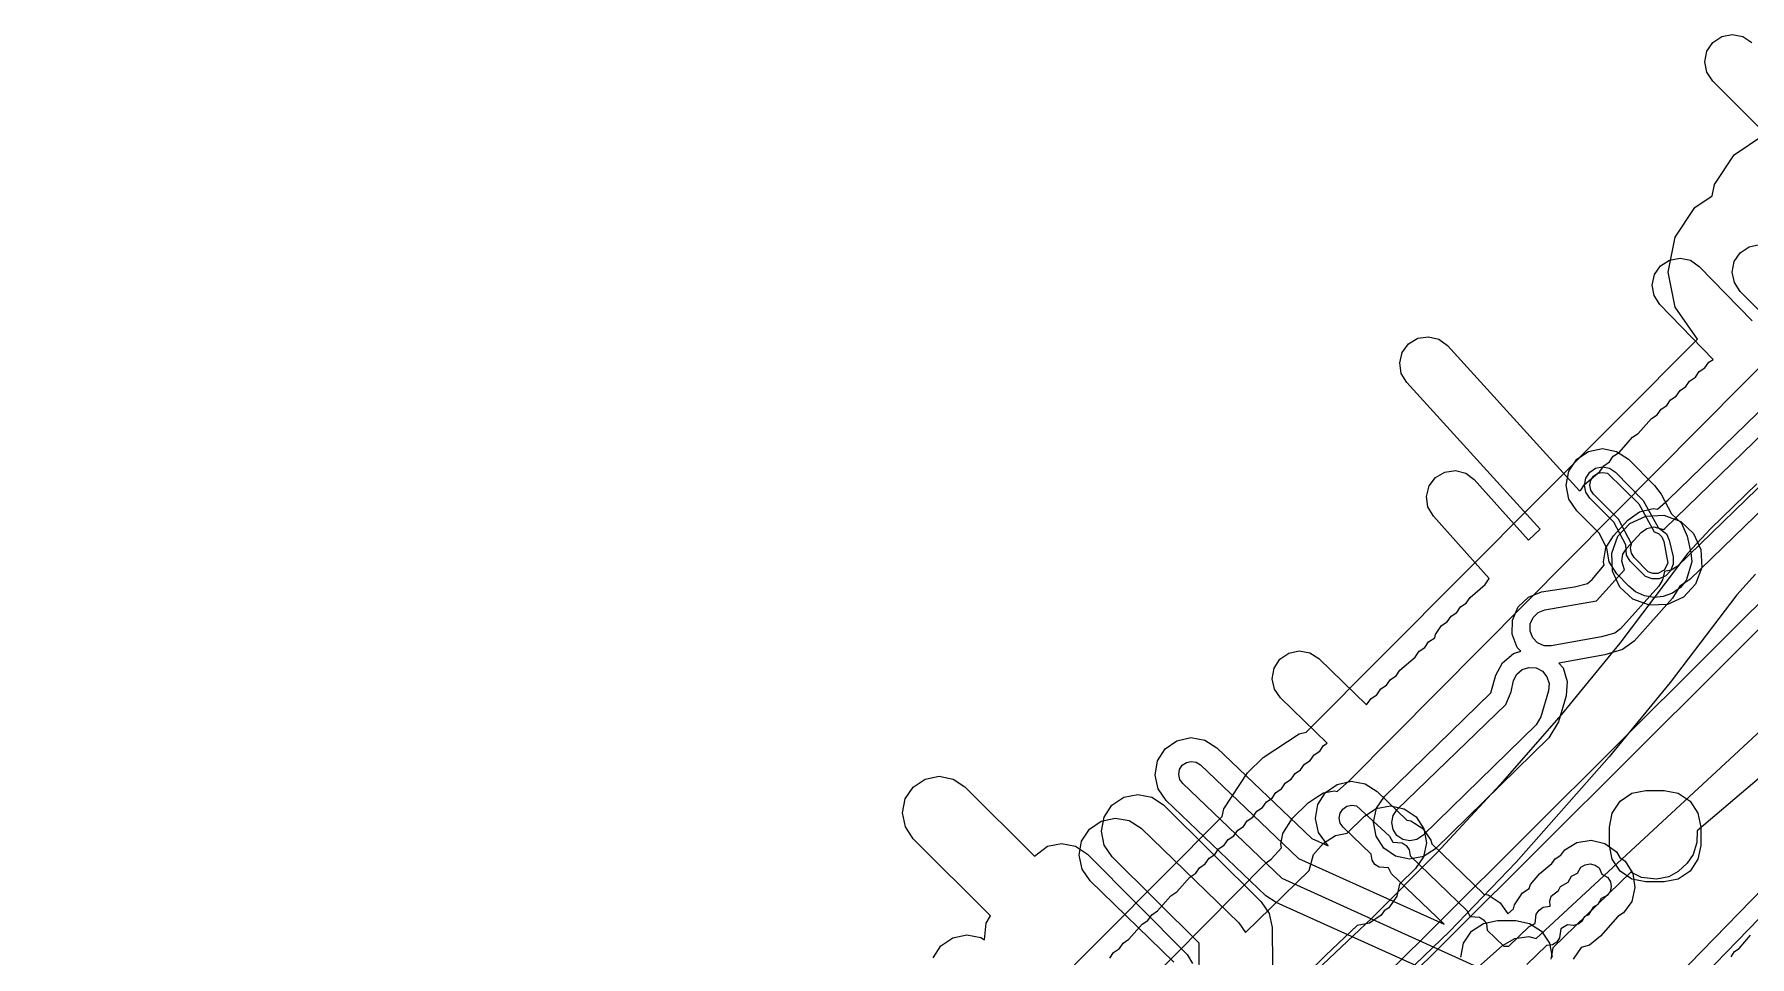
# Model space of a CAD drawing. Header units: metres. Extents: x -2677 to -840, y 169 to 1487.
# Drawn here: x -2002.1 to -1908.2, y 1175.4 to 1225.8 of the extents above; entities that cross this region are included whole.
import ezdxf

# ---------------------------------------------------------------- set-up
doc = ezdxf.new("R2010")
doc.units = ezdxf.units.M
doc.layers.add('AI_GREENING_EXCLUSIONS', color=1, linetype='Continuous')

msp = doc.modelspace()

# ---------------------------------------------------------------- linework, layer by layer
at = {"layer": 'AI_GREENING_EXCLUSIONS'}
for points in [[(-1902.573, 1215.604), (-1910.202, 1223.237), (-1910.527, 1223.724), (-1910.641, 1224.298), (-1910.527, 1224.872), (-1910.201, 1225.358), (-1909.715, 1225.683), (-1909.141, 1225.797), (-1908.567, 1225.683), (-1908.08, 1225.358)], [(-1946.766, 1173.283), (-1937.048, 1183.038), (-1936.966, 1183.443), (-1935.668, 1185.414), (-1934.82, 1186.257), (-1932.841, 1187.557), (-1932.458, 1187.632), (-1911.053, 1209.136), (-1912.26, 1210.876), (-1912.644, 1212.789), (-1912.268, 1214.703), (-1911.187, 1216.327), (-1910.238, 1216.963), (-1910.115, 1217.59), (-1909.034, 1219.214), (-1907.414, 1220.301)], [(-1946.398, 1168.625), (-1934.647, 1180.49), (-1934.375, 1180.69), (-1933.813, 1181.317), (-1933.852, 1181.52), (-1933.737, 1182.094), (-1933.2, 1182.932), (-1932.353, 1183.775), (-1931.865, 1184.099), (-1931.511, 1184.32), (-1930.936, 1184.432), (-1930.757, 1184.396), (-1930.091, 1184.994), (-1906.103, 1209.146), (-1908.703, 1211.736), (-1909.029, 1212.222), (-1909.144, 1212.795), (-1909.031, 1213.37), (-1908.707, 1213.857), (-1908.221, 1214.183), (-1907.647, 1214.298)], [(-1943.206, 1175.292), (-1942.997, 1175.598), (-1942.682, 1175.805), (-1942.474, 1176.112), (-1942.16, 1176.319), (-1941.429, 1177.143), (-1941.121, 1177.346), (-1940.907, 1177.661), (-1940.592, 1177.868), (-1939.86, 1178.694), (-1939.54, 1178.905), (-1938.819, 1179.718), (-1938.504, 1179.925), (-1938.296, 1180.231), (-1937.985, 1180.436), (-1937.775, 1180.744), (-1937.461, 1180.951), (-1937.253, 1181.257), (-1936.938, 1181.464), (-1936.73, 1181.771), (-1936.415, 1181.978), (-1936.207, 1182.285), (-1935.892, 1182.492), (-1935.684, 1182.798), (-1935.376, 1183.001), (-1935.162, 1183.315), (-1934.854, 1183.518), (-1934.639, 1183.834), (-1934.325, 1184.041), (-1934.116, 1184.348), (-1933.808, 1184.551), (-1933.593, 1184.867), (-1933.273, 1185.077), (-1933.07, 1185.376), (-1932.764, 1185.577), (-1932.551, 1185.89), (-1932.237, 1186.097), (-1932.028, 1186.404), (-1931.718, 1186.608), (-1931.508, 1186.917), (-1931.314, 1187.044), (-1933.86, 1189.511), (-1934.193, 1189.992), (-1934.316, 1190.564), (-1934.211, 1191.14), (-1933.893, 1191.632), (-1933.412, 1191.964), (-1932.84, 1192.088), (-1932.264, 1191.983), (-1931.772, 1191.665), (-1929.163, 1189.137), (-1928.895, 1189.488), (-1928.586, 1189.691), (-1928.372, 1190.007), (-1928.057, 1190.213), (-1927.849, 1190.521), (-1927.54, 1190.723), (-1927.326, 1191.04), (-1926.496, 1191.75), (-1926.284, 1192.063), (-1925.969, 1192.27), (-1925.761, 1192.577), (-1925.424, 1192.798), (-1925.385, 1192.983), (-1925.057, 1193.468), (-1924.742, 1193.674), (-1924.534, 1193.981), (-1924.219, 1194.188), (-1924.011, 1194.494), (-1923.696, 1194.701), (-1923.488, 1195.009), (-1922.657, 1195.724), (-1922.444, 1196.037), (-1925.497, 1199.451), (-1925.795, 1199.955), (-1925.877, 1200.534), (-1925.731, 1201.101), (-1925.379, 1201.569), (-1924.875, 1201.866), (-1924.295, 1201.948), (-1923.728, 1201.802), (-1923.261, 1201.451), (-1920.296, 1198.136), (-1919.646, 1198.736), (-1926.951, 1206.757), (-1927.253, 1207.258), (-1927.341, 1207.837), (-1927.2, 1208.405), (-1926.852, 1208.876), (-1926.351, 1209.178), (-1925.772, 1209.265), (-1925.204, 1209.125), (-1924.733, 1208.777), (-1917.495, 1200.83), (-1917.429, 1200.874), (-1917.22, 1201.181), (-1916.389, 1201.897), (-1916.176, 1202.212), (-1915.867, 1202.414), (-1915.653, 1202.73), (-1915.339, 1202.937), (-1914.607, 1203.763), (-1914.287, 1203.974), (-1913.565, 1204.786), (-1913.25, 1204.993), (-1913.042, 1205.3), (-1912.731, 1205.504), (-1912.522, 1205.813), (-1912.208, 1206.019), (-1912, 1206.326), (-1911.685, 1206.533), (-1911.476, 1206.84), (-1911.161, 1207.047), (-1910.953, 1207.354), (-1910.639, 1207.56), (-1910.431, 1207.867), (-1910.19, 1208.025), (-1913.099, 1211.019), (-1913.418, 1211.51), (-1913.524, 1212.086), (-1913.401, 1212.658), (-1913.069, 1213.14), (-1912.578, 1213.458), (-1912.002, 1213.564), (-1911.43, 1213.442), (-1910.948, 1213.11), (-1908.049, 1210.127)], [(-1898.29, 1208.754), (-1911.465, 1195.984), (-1912.012, 1195.63), (-1912.411, 1194.959), (-1914.516, 1192.621), (-1915.141, 1192.154), (-1916.124, 1191.87), (-1918.63, 1191.42), (-1918.405, 1191.153), (-1918.17, 1190.408), (-1918.238, 1189.631), (-1918.653, 1188.205), (-1919.175, 1187.334), (-1925.378, 1181.268), (-1926.032, 1180.842), (-1926.799, 1180.698), (-1927.563, 1180.859), (-1928.207, 1181.3), (-1928.633, 1181.954), (-1928.777, 1182.721), (-1928.616, 1183.484), (-1928.175, 1184.128), (-1922.359, 1189.785), (-1922.079, 1190.749), (-1921.719, 1191.441), (-1921.121, 1191.943), (-1920.716, 1192.071), (-1920.905, 1192.267), (-1921.19, 1192.993), (-1921.19, 1192.993), (-1921.175, 1193.773), (-1920.863, 1194.489), (-1920.301, 1195.03), (-1919.574, 1195.315), (-1917.771, 1195.588), (-1917.068, 1195.765), (-1916.806, 1195.981), (-1916.145, 1196.771), (-1916.187, 1196.95), (-1916.062, 1197.72), (-1915.651, 1198.384), (-1914.857, 1199.236), (-1914.224, 1199.692), (-1913.465, 1199.871), (-1913.239, 1199.834), (-1912.648, 1200.338), (-1900.451, 1212.173)], [(-1898.986, 1209.472), (-1912.161, 1196.702), (-1912.488, 1196.49), (-1912.844, 1196.425), (-1912.955, 1195.963), (-1913.154, 1195.628), (-1915.259, 1193.29), (-1915.572, 1193.056), (-1916.3, 1192.854), (-1919.045, 1192.362), (-1919.435, 1192.369), (-1919.793, 1192.525), (-1920.063, 1192.807), (-1920.206, 1193.17), (-1920.198, 1193.56), (-1920.042, 1193.917), (-1919.761, 1194.188), (-1919.398, 1194.331), (-1916.571, 1194.821), (-1915.039, 1196.524), (-1915.187, 1196.985), (-1915.125, 1197.37), (-1914.92, 1197.702), (-1914.126, 1198.554), (-1913.809, 1198.782), (-1913.429, 1198.872), (-1912.904, 1198.723), (-1912.904, 1198.723), (-1912.825, 1198.774), (-1900.607, 1210.617)], [(-2002.057, 1100.961), (-1925.245, 1177.19), (-1895.731, 1206.582)], [(-2001.354, 1100.25), (-1924.54, 1176.48), (-1895.03, 1205.869)], [(-1907.791, 1201.22), (-1910.331, 1198.765), (-1911.567, 1197.426), (-1915.304, 1192.512), (-1918.513, 1188.589), (-1921.846, 1184.772), (-1925.315, 1181.045), (-1928.868, 1177.464), (-1932.55, 1173.982)], [(-1907.863, 1196.283), (-1908.9, 1195.144), (-1912.543, 1190.36), (-1915.874, 1186.29), (-1920.977, 1180.539), (-1924.621, 1176.747), (-1930.225, 1171.366)], [(-1924.355, 1173.627), (-1921.723, 1175.968), (-1921.05, 1176.362), (-1920.277, 1176.47), (-1919.879, 1176.366), (-1905.076, 1190.038)], [(-1925.135, 1174.283), (-1934.103, 1178.321), (-1934.662, 1178.698), (-1940.112, 1183.897), (-1940.56, 1184.536), (-1940.73, 1185.298), (-1940.596, 1186.066), (-1940.178, 1186.725), (-1939.539, 1187.174), (-1938.778, 1187.344), (-1938.009, 1187.21), (-1937.35, 1186.791), (-1932.149, 1181.828), (-1931.247, 1181.422), (-1931.786, 1182.15), (-1931.954, 1182.912), (-1931.817, 1183.68), (-1931.397, 1184.338), (-1930.758, 1184.785), (-1929.996, 1184.953), (-1929.227, 1184.817), (-1928.57, 1184.397), (-1926.96, 1182.835), (-1926.738, 1182.796), (-1926.08, 1182.376), (-1925.633, 1181.736), (-1925.589, 1181.538), (-1922.73, 1178.777), (-1922.508, 1178.738), (-1921.851, 1178.318), (-1921.419, 1177.7), (-1921.107, 1177.986), (-1921.06, 1178.206), (-1920.617, 1178.848), (-1920.252, 1179.085), (-1920.176, 1179.316), (-1919.667, 1179.908), (-1919.013, 1180.463), (-1918.825, 1180.724), (-1918.516, 1180.914), (-1918.307, 1181.204), (-1917.642, 1181.614), (-1916.872, 1181.738), (-1916.113, 1181.558), (-1915.48, 1181.101), (-1915.291, 1180.794), (-1915, 1180.584), (-1914.59, 1179.919), (-1914.466, 1179.149), (-1914.646, 1178.39), (-1915.103, 1177.757), (-1915.408, 1177.569), (-1916.358, 1176.491), (-1916.961, 1175.995), (-1917.408, 1175.858), (-1917.841, 1175.23)], [(-1905.611, 1186.88), (-1911.071, 1182.254), (-1911.078, 1181.607), (-1911.277, 1180.955), (-1911.608, 1180.472), (-1912.098, 1180.02), (-1912.61, 1179.736), (-1913.287, 1179.596), (-1914.105, 1179.691), (-1914.701, 1179.991), (-1918.965, 1175.85), (-1919.078, 1175.224)], [(-1923.086, 1174.787), (-1933.765, 1179.638), (-1939.214, 1184.838), (-1939.371, 1185.061), (-1939.431, 1185.328), (-1939.384, 1185.597), (-1939.237, 1185.828), (-1939.014, 1185.985), (-1938.747, 1186.044), (-1938.478, 1185.997), (-1938.248, 1185.851), (-1932.885, 1180.734), (-1924.908, 1177.142), (-1927.783, 1179.9), (-1927.961, 1180.222), (-1928.468, 1180.265), (-1928.699, 1180.412), (-1928.855, 1180.636), (-1928.901, 1180.973), (-1930.439, 1182.448), (-1930.595, 1182.672), (-1930.654, 1182.939), (-1930.606, 1183.208), (-1930.459, 1183.438), (-1930.235, 1183.594), (-1929.969, 1183.653), (-1929.7, 1183.605), (-1927.896, 1181.949), (-1927.718, 1181.627), (-1927.21, 1181.584), (-1926.98, 1181.437), (-1926.824, 1181.214), (-1926.777, 1180.876), (-1923.666, 1177.891), (-1923.488, 1177.57), (-1922.981, 1177.527), (-1922.75, 1177.38), (-1922.594, 1177.156), (-1922.548, 1176.818), (-1921.636, 1175.944), (-1921.361, 1175.944), (-1920.255, 1177.019), (-1919.927, 1177.185), (-1919.867, 1177.691), (-1919.712, 1177.916), (-1919.482, 1178.064), (-1919.104, 1178.136), (-1919.129, 1178.418), (-1919.044, 1178.677), (-1918.657, 1178.99), (-1918.547, 1179.196), (-1918.128, 1179.433), (-1917.94, 1179.771), (-1917.605, 1179.931), (-1917.422, 1180.252), (-1917.189, 1180.395), (-1916.92, 1180.439), (-1916.654, 1180.376), (-1916.432, 1180.216), (-1916.273, 1179.882), (-1915.952, 1179.699), (-1915.808, 1179.466), (-1915.765, 1179.196), (-1915.828, 1178.931), (-1915.988, 1178.709), (-1916.321, 1178.55), (-1916.505, 1178.227), (-1916.762, 1178.08), (-1917.01, 1177.66), (-1917.242, 1177.543), (-1917.364, 1177.314), (-1917.575, 1177.14), (-1917.836, 1177.061), (-1918.151, 1177.11), (-1918.531, 1176.893), (-1918.592, 1176.387), (-1918.747, 1176.162), (-1918.976, 1176.014), (-1919.315, 1175.98), (-1920.389, 1174.937)], [(-1952.871, 1175.305), (-1952.445, 1175.958), (-1951.801, 1176.399), (-1951.037, 1176.56), (-1950.27, 1176.417), (-1950.064, 1176.282), (-1949.976, 1177.198), (-1949.728, 1177.601), (-1953.957, 1181.814), (-1954.392, 1182.462), (-1954.546, 1183.227), (-1954.395, 1183.993), (-1953.963, 1184.642), (-1953.315, 1185.077), (-1952.55, 1185.231), (-1951.784, 1185.08), (-1951.134, 1184.648), (-1947.331, 1180.859), (-1946.609, 1181.403), (-1945.843, 1181.555), (-1945.078, 1181.402), (-1944.429, 1180.969), (-1938.969, 1175.491), (-1938.676, 1174.998)], [(-1938.291, 1173.734), (-1938.313, 1176.104), (-1943.075, 1180.82), (-1943.512, 1181.467), (-1943.668, 1182.231), (-1943.519, 1182.997), (-1943.089, 1183.648), (-1942.442, 1184.085), (-1941.677, 1184.241), (-1940.911, 1184.092), (-1940.26, 1183.662), (-1934.914, 1178.367), (-1934.477, 1177.72), (-1934.321, 1176.965), (-1934.205, 1164.597)], [(-1939.693, 1175.07), (-1944.278, 1179.51), (-1944.722, 1180.152), (-1944.886, 1180.915), (-1944.746, 1181.683), (-1944.323, 1182.338), (-1943.681, 1182.782), (-1942.919, 1182.947), (-1942.151, 1182.807), (-1941.495, 1182.384), (-1936.15, 1177.207), (-1935.785, 1176.679), (-1932.304, 1180.081), (-1932.051, 1180.955), (-1931.515, 1181.573), (-1930.863, 1181.999), (-1930.218, 1182.12), (-1929.274, 1183.043), (-1928.62, 1183.469), (-1927.853, 1183.613), (-1927.089, 1183.452), (-1926.445, 1183.011), (-1926.019, 1182.357), (-1925.876, 1181.59), (-1926.037, 1180.827), (-1926.478, 1180.183), (-1927.359, 1179.321), (-1927.494, 1178.676), (-1927.933, 1178.031), (-1928.189, 1177.863), (-1928.35, 1177.626), (-1929.002, 1177.198), (-1929.66, 1177.072), (-1931.39, 1175.451), (-1938.634, 1168.299)], [(-1916.252, 1170.092), (-1904.695, 1181.94)], [(-1915.544, 1169.343), (-1903.999, 1181.222)], [(-1923.995, 1175.338), (-1923.843, 1176.103), (-1923.409, 1176.752), (-1922.76, 1177.186), (-1921.995, 1177.338), (-1920.995, 1177.338), (-1920.23, 1177.186), (-1919.581, 1176.752), (-1919.147, 1176.103), (-1919.147, 1176.103), (-1918.995, 1175.338)], [(-1909.207, 1175.365), (-1909.026, 1175.651), (-1908.77, 1175.811), (-1908.152, 1176.545)]]:
    msp.add_lwpolyline(points, dxfattribs=at)
for points in [[(-1913.943, 1195.091), (-1914.434, 1195.317), (-1914.809, 1195.625), (-1915.453, 1196.302), (-1915.871, 1196.961), (-1915.999, 1197.702), (-1916.432, 1198.514), (-1917.651, 1199.734), (-1918.084, 1200.383), (-1918.236, 1201.148), (-1918.084, 1201.913), (-1917.65, 1202.562), (-1917.001, 1202.995), (-1916.236, 1203.147), (-1915.471, 1202.995), (-1914.822, 1202.561), (-1913.392, 1201.131), (-1913.042, 1200.658), (-1912.469, 1199.584), (-1911.926, 1199.064), (-1911.611, 1198.35), (-1911.408, 1197.438), (-1911.361, 1196.955), (-1911.673, 1195.931), (-1911.982, 1195.555), (-1912.42, 1195.239), (-1912.927, 1195.052), (-1913.41, 1195.005), (-1913.943, 1195.091)], [(-1912.787, 1196.185), (-1913.144, 1196.028), (-1913.534, 1196.019), (-1913.897, 1196.16), (-1914.729, 1196.991), (-1914.938, 1197.321), (-1914.964, 1197.886), (-1915.619, 1199.115), (-1916.944, 1200.44), (-1917.16, 1200.765), (-1917.236, 1201.148), (-1917.16, 1201.53), (-1916.943, 1201.855), (-1916.619, 1202.071), (-1916.236, 1202.147), (-1915.853, 1202.071), (-1915.529, 1201.854), (-1914.018, 1200.302), (-1913.199, 1198.827), (-1912.745, 1198.49), (-1912.587, 1198.133), (-1912.385, 1197.221), (-1912.376, 1196.831), (-1912.517, 1196.467), (-1912.787, 1196.185)], [(-1913.209, 1196.321), (-1913.482, 1196.315), (-1913.736, 1196.414), (-1914.512, 1197.198), (-1914.658, 1197.429), (-1914.704, 1197.698), (-1914.651, 1197.936), (-1915.376, 1199.296), (-1916.732, 1200.653), (-1916.883, 1200.88), (-1916.936, 1201.148), (-1916.883, 1201.415), (-1916.731, 1201.643), (-1916.504, 1201.794), (-1916.236, 1201.847), (-1915.968, 1201.794), (-1914.255, 1200.126), (-1913.415, 1198.595), (-1913.188, 1198.507), (-1912.99, 1198.318), (-1912.88, 1198.068), (-1912.671, 1196.883), (-1912.878, 1196.497), (-1913.209, 1196.321)], [(-1910.817, 1196.642), (-1911.158, 1195.725), (-1911.805, 1195.026), (-1912.687, 1194.617), (-1913.673, 1194.578), (-1914.59, 1194.919), (-1915.289, 1195.566), (-1915.698, 1196.448), (-1915.737, 1197.434), (-1915.396, 1198.351), (-1914.749, 1199.05), (-1913.867, 1199.459), (-1912.881, 1199.498), (-1911.964, 1199.157), (-1911.265, 1198.51), (-1910.856, 1197.628), (-1910.817, 1196.642)], [(-1919.533, 1190.97), (-1919.282, 1190.671), (-1919.164, 1190.299), (-1919.198, 1189.91), (-1919.613, 1188.484), (-1919.874, 1188.049), (-1926.078, 1181.983), (-1926.404, 1181.77), (-1926.788, 1181.698), (-1927.17, 1181.779), (-1927.492, 1181.999), (-1927.705, 1182.326), (-1927.777, 1182.71), (-1927.696, 1183.091), (-1927.476, 1183.413), (-1921.538, 1189.15), (-1921.248, 1189.846), (-1921.119, 1190.469), (-1920.938, 1190.816), (-1920.64, 1191.067), (-1920.268, 1191.184), (-1919.879, 1191.15), (-1919.533, 1190.97)], [(-1911.454, 1180.039), (-1912.103, 1179.605), (-1912.868, 1179.453), (-1913.868, 1179.453), (-1914.634, 1179.605), (-1915.283, 1180.039), (-1915.716, 1180.688), (-1915.868, 1181.453), (-1915.868, 1182.453), (-1915.716, 1183.218), (-1915.283, 1183.867), (-1914.634, 1184.301), (-1913.868, 1184.453), (-1912.868, 1184.453), (-1912.103, 1184.301), (-1911.454, 1183.867), (-1911.021, 1183.218), (-1910.868, 1182.453), (-1910.868, 1181.453), (-1911.021, 1180.688), (-1911.454, 1180.039)]]:
    msp.add_lwpolyline(points, close=True, dxfattribs=at)

doc.saveas('drawing.dxf')
